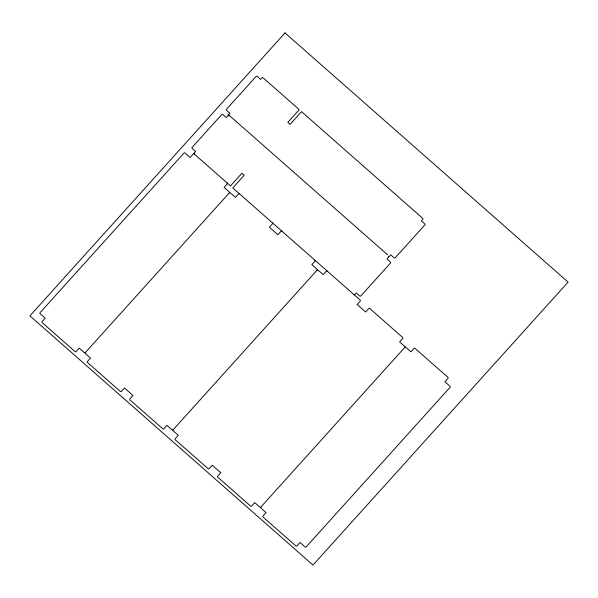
<?xml version="1.0" encoding="UTF-8"?>
<svg xmlns="http://www.w3.org/2000/svg" width="598" height="598" viewBox="0 0 598 598"><rect width="100%" height="100%" fill="white"/><g stroke="black" fill="none" stroke-linecap="round" stroke-linejoin="round"><path stroke-width="0.9" d="M327.323 271.148A0.762 0.755 -23.5 0 0 326.246 271.215L323.189 274.617L318.091 270.132A0.762 0.755 -23.5 0 0 317.015 270.199L173.128 429.783A0.762 0.755 -23.5 0 0 173.181 430.844L178.279 435.329L175.221 438.723A0.762 0.755 -23.5 0 0 175.274 439.792L208.111 468.697A0.762 0.755 -23.5 0 0 209.188 468.63L212.253 465.237L220.744 472.712L217.679 476.105A0.762 0.755 -23.5 0 0 217.739 477.167L250.577 506.072A0.762 0.755 -23.5 0 0 251.653 506.005L254.711 502.612L259.809 507.097A0.762 0.755 -23.5 0 0 260.885 507.029L404.771 347.445A0.762 0.755 -23.5 0 0 404.711 346.384L399.621 341.899L402.678 338.505A0.762 0.755 -23.5 0 0 402.626 337.436L369.788 308.531A0.762 0.755 -23.5 0 0 368.712 308.598L365.647 311.992L357.156 304.517L360.22 301.123A0.762 0.755 -23.5 0 0 360.16 300.061L232.772 187.922L244.208 175.236L241.943 173.248L230.507 185.926L194.275 154.03A0.762 0.755 -23.5 0 0 193.199 154.097L190.134 157.491L185.044 153.006A0.762 0.755 -23.5 0 0 183.967 153.073L40.081 312.657A0.762 0.755 -23.5 0 0 40.133 313.718L45.231 318.203L42.166 321.604A0.762 0.755 -23.5 0 0 42.226 322.666L75.064 351.572A0.762 0.755 -23.5 0 0 76.14 351.504L79.198 348.111L84.296 352.596A0.762 0.755 -23.5 0 0 85.372 352.528L229.258 192.945A0.762 0.755 -23.5 0 1 230.335 192.877L235.433 197.362L238.49 193.969A0.762 0.755 -23.5 0 1 239.566 193.901M227.935 114.255L387.601 254.8M85.372 352.528A0.762 0.755 -23.5 0 0 85.432 353.59L90.522 358.075L87.465 361.476A0.762 0.755 -23.5 0 0 87.517 362.538L120.355 391.443A0.762 0.755 -23.5 0 0 121.431 391.376L124.496 387.982L132.988 395.457L129.923 398.851A0.762 0.755 -23.5 0 0 129.983 399.92L162.82 428.826A0.762 0.755 -23.5 0 0 163.897 428.759L166.954 425.357L172.052 429.85A0.762 0.755 -23.5 0 0 173.128 429.783M229.258 192.945A0.762 0.755 -23.5 0 0 229.206 191.883L224.108 187.398L227.165 183.997A0.762 0.755 -23.5 0 0 227.113 182.936M194.275 154.03A0.762 0.755 -23.5 0 1 194.215 152.961L195.591 151.444L192.197 148.454A0.762 0.755 -23.5 0 1 192.137 147.385L221.731 114.562A0.762 0.755 -23.5 0 1 222.807 114.495L226.208 117.485L227.576 115.967A0.762 0.755 -23.5 0 1 228.653 115.9A0.762 0.755 -23.5 0 1 228.6 114.831L229.968 113.314L226.575 110.324A0.762 0.755 -23.5 0 1 226.515 109.255L256.108 76.432A0.762 0.755 -23.5 0 1 257.185 76.365L260.586 79.355L261.954 77.837A0.762 0.755 -23.5 0 1 263.03 77.77L299.269 109.666L287.832 122.351L290.097 124.339L301.534 111.662L422.689 218.315A0.762 0.755 -23.5 0 1 422.749 219.384L421.373 220.901L424.774 223.891A0.762 0.755 -23.5 0 1 424.827 224.96L395.233 257.783A0.762 0.755 -23.5 0 1 394.157 257.85L390.763 254.86L389.388 256.378A0.762 0.755 -23.5 0 1 388.311 256.445A0.762 0.755 -23.5 0 1 388.371 257.514L386.996 259.031L390.397 262.021A0.762 0.755 -23.5 0 1 390.449 263.09L360.856 295.913A0.762 0.755 -23.5 0 1 359.779 295.98L356.386 292.99L355.01 294.508A0.762 0.755 -23.5 0 1 353.934 294.575M317.015 270.199A0.762 0.755 -23.5 0 0 316.955 269.13L311.864 264.645L314.922 261.251A0.762 0.755 -23.5 0 0 314.869 260.19M282.032 231.276A0.762 0.755 -23.5 0 0 280.955 231.344L277.891 234.745L269.399 227.27L272.464 223.869A0.762 0.755 -23.5 0 0 272.404 222.807M260.885 507.029A0.762 0.755 -23.5 0 0 260.937 508.098L266.035 512.583L262.971 515.977A0.762 0.755 -23.5 0 0 263.03 517.038L295.868 545.944A0.762 0.755 -23.5 0 0 296.944 545.877L300.009 542.483L305.1 546.968A0.762 0.755 -23.5 0 0 306.176 546.901L450.062 387.317A0.762 0.755 -23.5 0 0 450.01 386.256L444.912 381.771L447.977 378.377A0.762 0.755 -23.5 0 0 447.917 377.308L415.079 348.402A0.762 0.755 -23.5 0 0 414.003 348.47L410.946 351.863L405.848 347.378A0.762 0.755 -23.5 0 0 404.771 347.445M285.014 32.927L29.9 315.879L312.986 565.073L568.1 282.121L285.014 32.927"/></g></svg>
